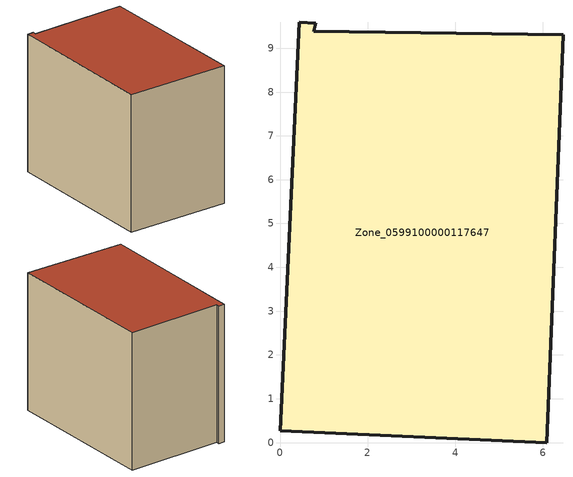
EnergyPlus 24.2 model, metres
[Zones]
Zone_0599100000117647
 floor ground (C_G): 0.81,9.57 0.77,9.38 6.46,9.3 6.09,0 0,0.27 0.44,9.59 z1.26
 wall outside (C_F): 0,0.27 6.09,0 6.46,9.3 0.77,9.38 0.81,9.57 0.44,9.59 0,0.27 z1.26:9.27
 roof outside (C_R): 0.77,9.38 0.81,9.57 0.44,9.59 0,0.27 6.09,0 6.46,9.3 z9.27
[BUILDING]
Pand.0599100000117647: North Axis=0; Terrain=City; Loads Convergence Tolerance Value=0.04; Temperature Convergence Tolerance Value=0.4; Solar Distribution=FullExterior; Maximum Number of Warmup Days=25; Minimum Number of Warmup Days=1
[Site:Location]
Rotterdam.The.Hague.AP_ZH_NLD Design_Conditions: Latitude=51.96; Longitude=4.45; Time Zone=1; Elevation=-4.5
[SITE:GROUNDTEMPERATURE:BUILDINGSURFACE]
18, 18, 18, 18, 18, 18, 18, 18, 18, 18, 18, 18
[MATERIAL] Thermal Absorptance=0.9; Solar Absorptance=0.7; Visible Absorptance=0.7
Name | Roughness | Thickness | Conductivity | Density | Specific Heat
G.TI.1965-1974 | MediumSmooth | 0.15 | 0.882353 | 540 | 1210
F.TI.1965-1974 | Rough | 0.3 | 0.697674 | 1920 | 840
R.TI.1965-1974 | MediumRough | 0.2 | 0.232558 | 1500 | 1000
[CONSTRUCTION]
C_G: G.TI.1965-1974
C_F: F.TI.1965-1974
C_R: R.TI.1965-1974
[ZONE]
Zone_0599100000117647: Type=1; Multiplier=1; Ceiling Height=Autocalculate; Volume=Autocalculate; Floor Area=autocalculate; Part of Total Floor Area=Yes
[ZONEINFILTRATION:DESIGNFLOWRATE]
Infil_Zone_0599100000117647: Zone or ZoneList or Space or SpaceList=Zone_0599100000117647; Schedule=AlwaysOn; Design Flow Rate Calculation Method=Flow/Area; Flow Rate per Floor Area=0.003; Constant Term Coefficient=1; Temperature Term Coefficient=0; Velocity Term Coefficient=0; Velocity Squared Term Coefficient=0
[HVACTEMPLATE:ZONE:IDEALLOADSAIRSYSTEM]
Zone_0599100000117647: Maximum Heating Supply Air Temperature=50; Minimum Cooling Supply Air Temperature=13; Maximum Heating Supply Air Humidity Ratio=0.0156; Minimum Cooling Supply Air Humidity Ratio=0.0077; Heating Limit=NoLimit; Cooling Limit=NoLimit; Dehumidification Control Type=ConstantSensibleHeatRatio; Cooling Sensible Heat Ratio=0.7; Dehumidification Setpoint=60; Humidification Control Type=None; Humidification Setpoint=30; Outdoor Air Method=None; Outdoor Air Flow Rate per Person=0.00944; Outdoor Air Flow Rate per Zone Floor Area=0; Outdoor Air Flow Rate per Zone=0; Demand Controlled Ventilation Type=None; Outdoor Air Economizer Type=NoEconomizer; Heat Recovery Type=None; Sensible Heat Recovery Effectiveness=0.7; Latent Heat Recovery Effectiveness=0.65
[ZONECONTROL:THERMOSTAT]
ThermostatControl_Zone_0599100000117647: Zone or ZoneList=Zone_0599100000117647; Control Type Schedule=DualSetpointControlType; Control 1=Thermostat_Zone_0599100000117647; Temperature Difference Between Cutout And Setpoint=0
[THERMOSTATSETPOINT:DUALSETPOINT]
Thermostat_Zone_0599100000117647: Heating Setpoint Temperature Schedule=HeatingSetpoint_Zone_0599100000117647; Cooling Setpoint Temperature Schedule=CoolingSetpoint_Zone_0599100000117647
[SCHEDULE:COMPACT]
HeatingSetpoint_Zone_0599100000117647: Through: 12/31, For: AllDays, Until: 24:00, 21
CoolingSetpoint_Zone_0599100000117647: Through: 12/31, For: AllDays, Until: 24:00, 24
DualSetpointControlType: Through: 12/31, For: AllDays, Until: 24:00, 4
AlwaysOn: Through: 12/31, For: AllDays, Until: 24:00, 1
